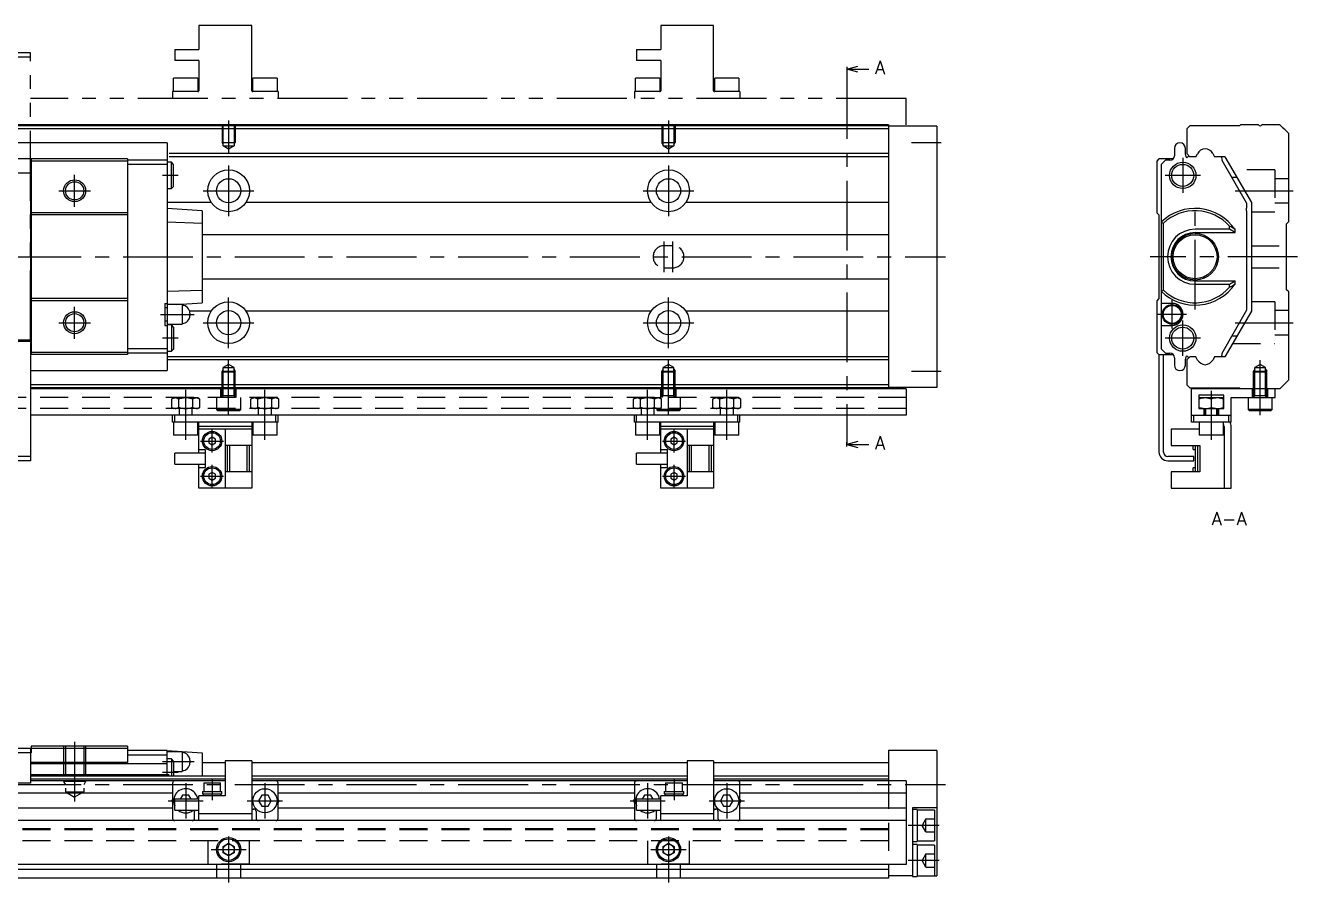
# Model space of a CAD drawing. Extents: x -2 to 544, y -8 to 204.
# Drawn here: x 255.2 to 544.4, y 9 to 203.9 of the extents above; entities that cross this region are included whole.
import ezdxf

# ---------------------------------------------------------------- set-up
doc = ezdxf.new("R2010")
doc.units = 0
doc.header["$LTSCALE"] = 0.5
for name, pattern in [('CENTER', [50.8, 31.75, -6.35, 6.35, -6.35]), ('DASHED', [19.05, 12.7, -6.35]), ('PHANTOM', [63.5, 31.75, -6.35, 6.35, -6.35, 6.35, -6.35])]:
    doc.linetypes.add(name, pattern=pattern)
for name, color, linetype in [('MSM_CENTER', 1, 'CENTER'), ('MSM_CONTINUOUS', 7, 'CONTINUOUS'), ('MSM_DASHED', 4, 'DASHED'), ('MSM_IMAGINARY', 6, 'PHANTOM'), ('MSM_NARROW', 5, 'CONTINUOUS'), ('MSM_PART_NUMBER', 7, 'CONTINUOUS')]:
    doc.layers.add(name, color=color, linetype=linetype)
doc.styles.get("Standard").update_dxf_attribs({"font": 'txt.shx', "height": 3, "bigfont": 'bigfont.shx'})

msp = doc.modelspace()

# ---------------------------------------------------------------- linework, layer by layer
at = {"layer": 'MSM_CENTER'}
for p, q in [((441.92, 193.98), (441.92, 108.62)), ((301.4, 182.3), (301.4, 174.79)), ((401.4, 182.3), (401.4, 174.79)), ((456.65, 177.3), (463.4, 177.3)), ((518.3, 173.8), (518.3, 165.8)), ((301.4, 172.05), (301.4, 160.55)), ((401.4, 172.05), (401.4, 160.55)), ((266.4, 162.67), (266.4, 169.92)), ((289.9, 169.8), (286.4, 169.8)), ((522.3, 169.8), (514.3, 169.8)), ((262.77, 166.3), (270.02, 166.3)), ((295.65, 166.3), (307.15, 166.3)), ((395.65, 166.3), (407.15, 166.3)), ((530.22, 166.3), (543.4, 166.3)), ((521.1, 139.3), (521.1, 163.3)), ((400.4, 147.8), (400.4, 154.8)), ((402.4, 147.8), (402.4, 154.8)), ((-2, 151.3), (464.4, 151.3)), ((544.4, 151.3), (510.9, 151.3)), ((301.4, 130.55), (301.4, 142.05)), ((401.4, 130.55), (401.4, 142.05)), ((266.4, 132.67), (266.4, 139.92)), ((515.9, 134.95), (515.9, 141.45)), ((262.77, 136.3), (270.02, 136.3)), ((285.9, 138.2), (293.6, 138.2)), ((295.65, 136.3), (307.15, 136.3)), ((395.65, 136.3), (407.15, 136.3)), ((519.15, 138.2), (512.65, 138.2)), ((518.3, 128.8), (518.3, 136.8)), ((530.22, 136.3), (543.4, 136.3)), ((289.9, 132.8), (286.4, 132.8)), ((522.3, 132.8), (514.3, 132.8)), ((301.4, 115.25), (301.4, 127.81)), ((401.4, 115.25), (401.4, 127.81)), ((535.9, 115.25), (535.9, 127.81)), ((456.65, 125.3), (463.4, 125.3)), ((291.65, 109.7), (291.65, 121.05)), ((309.65, 109.7), (309.65, 121.05)), ((396.65, 109.7), (396.65, 121.05)), ((414.65, 109.7), (414.65, 121.05)), ((524.8, 109.7), (524.8, 120.8)), ((297.65, 106.77), (297.65, 112.02)), ((402.65, 106.77), (402.65, 112.02)), ((295.02, 109.4), (300.27, 109.4)), ((400.02, 109.4), (405.27, 109.4)), ((295.02, 101.4), (300.27, 101.4)), ((297.65, 98.77), (297.65, 104.02)), ((400.02, 101.4), (405.27, 101.4)), ((402.65, 98.77), (402.65, 104.02)), ((266.4, 41), (266.4, 27.41)), ((286.4, 36.5), (293.6, 36.5)), ((286.4, 34.1), (289.9, 34.1)), ((297.65, 32.7), (297.65, 27.7)), ((402.65, 32.7), (402.65, 27.7)), ((-2, 31.3), (464.4, 31.3)), ((291.65, 31.6), (291.65, 23.6)), ((309.65, 31.6), (309.65, 23.6)), ((396.65, 31.6), (396.65, 23.6)), ((414.65, 31.6), (414.65, 23.6)), ((287.65, 27.6), (295.65, 27.6)), ((305.65, 27.6), (313.65, 27.6)), ((392.65, 27.6), (400.65, 27.6)), ((410.65, 27.6), (418.65, 27.6)), ((462.9, 22), (455.9, 22)), ((301.4, 19.5), (301.4, 9)), ((401.4, 19.5), (401.4, 9)), ((297.4, 16.5), (305.4, 16.5)), ((397.4, 16.5), (405.4, 16.5)), ((462.9, 14), (455.9, 14))]:
    msp.add_line(p, q, dxfattribs=at)
at = {"layer": 'MSM_CONTINUOUS'}
for p, q in [((441.92, 193.98), (444.42, 194.65)), ((441.92, 194.48), (441.92, 193.48)), ((444.42, 193.31), (441.92, 193.98)), ((441.92, 193.98), (446.92, 193.98)), ((451.4, 181.3), (151.4, 181.3)), ((451.4, 181.1), (151.4, 181.1)), ((451.4, 180.4), (151.4, 180.4)), ((451.4, 181.3), (451.4, 121.3)), ((462.4, 181), (451.4, 181)), ((462.4, 181), (462.4, 121.6)), ((519.9, 181.1), (519.2, 180.4)), ((519.2, 180.4), (519.2, 174.75)), ((531.2, 181.1), (519.9, 181.1)), ((531.4, 181.3), (531.2, 181.1)), ((535.5, 181.3), (531.4, 181.3)), ((540.4, 181.3), (536.3, 181.3)), ((542.4, 179.3), (540.4, 181.3)), ((542.4, 159.3), (542.4, 179.3)), ((287.4, 177.2), (215.4, 177.2)), ((287.4, 177.2), (287.4, 125.4)), ((278.4, 173.55), (224.4, 173.55)), ((256.5, 173.55), (256.5, 129.05)), ((278.4, 173.55), (278.4, 129.05)), ((451.4, 174.75), (287.9, 174.75)), ((451.4, 174.05), (287.9, 174.05)), ((512.9, 173.55), (512.4, 173.05)), ((516.11, 173.55), (512.9, 173.55)), ((516.4, 175.95), (516.4, 174.25)), ((518.9, 174.55), (518.9, 175.95)), ((519.2, 174.75), (519.9, 174.05)), ((519.85, 174.1), (519.7, 174.1)), ((521.25, 174.05), (519.9, 174.05)), ((521.25, 174.05), (521.62, 174.7)), ((525.12, 174.8), (525.55, 174.05)), ((527.9, 174.05), (525.55, 174.05)), ((527.24, 173.2), (527.24, 173.6)), ((527.9, 174.05), (533.9, 163.66)), ((278.4, 173.05), (256.5, 173.05)), ((287.4, 173.25), (278.4, 173.25)), ((287.4, 172.25), (278.4, 172.25)), ((288.4, 172.8), (287.4, 172.8)), ((288.9, 172.3), (288.4, 172.8)), ((288.4, 166.8), (288.4, 172.8)), ((288.9, 167.3), (288.9, 172.3)), ((512.4, 173.05), (512.4, 161.3)), ((514.4, 173.25), (513.4, 172.25)), ((513.4, 172.25), (513.4, 130.35)), ((515.4, 173.25), (514.4, 173.25)), ((532.9, 163.39), (527.24, 173.2)), ((256.4, 170.3), (246.4, 170.3)), ((256.4, 170.3), (256.4, 104.92)), ((530.64, 169.3), (529.49, 169.3)), ((287.4, 166.8), (288.4, 166.8)), ((288.4, 166.8), (288.9, 167.3)), ((297.45, 163.66), (287.4, 163.66)), ((295.4, 161.77), (287.4, 162.3)), ((397.45, 163.66), (305.35, 163.66)), ((451.4, 163.66), (405.35, 163.66)), ((532.9, 162.45), (532.9, 163.39)), ((533.9, 163.66), (533.9, 138.94)), ((278.4, 161.3), (256.5, 161.3)), ((278.4, 160.8), (256.5, 160.8)), ((295.4, 158.9), (287.4, 159.16)), ((295.4, 161.77), (295.4, 140.83)), ((512.4, 161.3), (512.9, 160.8)), ((512.9, 160.8), (512.9, 141.8)), ((513.9, 158.9), (513.4, 159.16)), ((532.9, 139.21), (532.9, 161.65)), ((541.9, 158.8), (542.4, 159.3)), ((451.4, 156.3), (295.4, 156.3)), ((513.9, 143.7), (513.9, 158.9)), ((528.95, 157.56), (521.1, 157.56)), ((521.1, 156.8), (530.2, 156.8)), ((528.95, 157.56), (528.95, 158.23)), ((530.2, 156.8), (528.95, 157.56)), ((530.2, 156.8), (530.2, 157.48)), ((541.9, 143.8), (541.9, 158.8)), ((295.4, 146.3), (451.4, 146.3)), ((521.1, 145.8), (530.2, 145.8)), ((521.1, 145.04), (528.95, 145.04)), ((528.95, 145.04), (530.2, 145.8)), ((528.95, 144.37), (528.95, 145.04)), ((530.2, 145.12), (530.2, 145.8)), ((278.4, 141.8), (256.5, 141.8)), ((287.4, 143.44), (295.4, 143.7)), ((512.9, 141.8), (512.4, 141.3)), ((513.4, 143.44), (513.9, 143.7)), ((542.4, 143.3), (541.9, 143.8)), ((542.4, 123.3), (542.4, 143.3)), ((278.4, 141.3), (256.5, 141.3)), ((286.9, 140.7), (286.9, 135.7)), ((286.9, 140.7), (287.4, 140.7)), ((287.4, 139.7), (286.9, 139.7)), ((290.85, 140.45), (287.4, 140.45)), ((289.66, 140.45), (295.4, 140.83)), ((290.85, 140.45), (290.85, 135.95)), ((297.45, 138.94), (292.54, 138.94)), ((397.45, 138.94), (305.35, 138.94)), ((451.4, 138.94), (405.35, 138.94)), ((512.4, 141.3), (512.4, 129.55)), ((515.9, 140.7), (513.4, 140.7)), ((527.24, 129.4), (532.9, 139.21)), ((533.9, 138.94), (527.9, 128.55)), ((286.9, 136.7), (287.4, 136.7)), ((287.4, 135.95), (290.85, 135.95)), ((292.6, 138.5), (292.6, 137.9)), ((286.9, 135.7), (287.4, 135.7)), ((288.4, 135.8), (287.4, 135.8)), ((288.4, 135.8), (288.4, 129.8)), ((288.9, 135.3), (288.4, 135.8)), ((288.9, 135.3), (288.9, 130.3)), ((513.4, 135.7), (515.9, 135.7)), ((529.49, 133.3), (530.64, 133.3)), ((287.4, 130.35), (278.4, 130.35)), ((288.4, 129.8), (288.9, 130.3)), ((513.4, 130.35), (514.4, 129.35)), ((278.4, 129.05), (256.4, 129.05)), ((278.4, 129.55), (256.5, 129.55)), ((287.4, 129.35), (278.4, 129.35)), ((287.4, 129.8), (288.4, 129.8)), ((451.4, 128.55), (287.4, 128.55)), ((451.4, 127.85), (287.4, 127.85)), ((512.4, 129.55), (512.9, 129.05)), ((512.9, 129.05), (516.11, 129.05)), ((512.9, 129.05), (512.9, 106.9)), ((513.9, 106.9), (513.9, 129.05)), ((514.4, 129.35), (515.4, 129.35)), ((516.4, 128.35), (516.4, 126.65)), ((518.9, 126.65), (518.9, 128.05)), ((519.9, 128.55), (519.2, 127.85)), ((519.2, 127.85), (519.2, 122.2)), ((519.7, 128.5), (519.85, 128.5)), ((521.25, 128.55), (519.9, 128.55)), ((521.68, 127.8), (521.25, 128.55)), ((525.55, 128.55), (525.18, 127.9)), ((527.9, 128.55), (525.55, 128.55)), ((527.24, 129), (527.24, 129.4)), ((256.4, 125.4), (287.4, 125.4)), ((451.4, 122.2), (256.4, 122.2)), ((451.4, 121.5), (256.4, 121.5)), ((462.4, 121.6), (451.4, 121.6)), ((519.2, 122.2), (519.9, 121.5)), ((519.9, 121.5), (531.2, 121.5)), ((531.2, 121.5), (531.4, 121.3)), ((540.4, 121.3), (542.4, 123.3)), ((455.4, 121.3), (256.4, 121.3)), ((455.4, 121.3), (455.4, 115.3)), ((540.4, 121.3), (520.3, 121.3)), ((520.3, 113.7), (520.3, 121.3)), ((527.65, 119.8), (521.95, 119.8)), ((521.95, 119.8), (521.95, 116.8)), ((527.55, 119.2), (522.05, 119.2)), ((522.05, 116.8), (522.05, 119.2)), ((524.8, 118.95), (523.42, 119.2)), ((524.8, 117.05), (524.8, 118.95)), ((527.55, 118.95), (526.17, 119.2)), ((527.55, 116.8), (527.55, 119.2)), ((527.65, 116.8), (527.65, 119.8)), ((529.3, 119.3), (539.3, 119.3)), ((529.3, 113.7), (529.3, 119.3)), ((533.15, 119.3), (533.15, 116.6)), ((538.65, 116.6), (538.65, 119.3)), ((539.3, 119.3), (539.3, 121.3)), ((521.95, 116.8), (527.65, 116.8)), ((522.05, 117.05), (523.42, 116.8)), ((523.1, 116.8), (523.1, 115.3)), ((523.3, 116.8), (523.3, 115.3)), ((524.8, 117.05), (526.17, 116.8)), ((526.3, 115.3), (526.3, 116.8)), ((526.5, 115.3), (526.5, 116.8)), ((533.15, 116.6), (533.45, 116.3)), ((538.65, 116.6), (533.15, 116.6)), ((538.35, 116.3), (533.45, 116.3)), ((538.35, 116.3), (538.65, 116.6)), ((455.4, 115.3), (256.4, 115.3)), ((288.65, 113.7), (288.65, 115.3)), ((312.65, 113.7), (288.65, 113.7)), ((288.9, 113.7), (288.9, 110.7)), ((289.15, 113.7), (289.15, 115.3)), ((294.4, 110.7), (294.4, 113.7)), ((294.65, 106.65), (294.65, 113.57)), ((306.65, 113.57), (306.65, 98.7)), ((306.9, 113.7), (306.9, 110.7)), ((312.15, 113.7), (312.15, 115.3)), ((312.4, 110.7), (312.4, 113.7)), ((312.65, 113.7), (312.65, 115.3)), ((393.65, 113.7), (393.65, 115.3)), ((417.65, 113.7), (393.65, 113.7)), ((393.9, 113.7), (393.9, 110.7)), ((394.15, 113.7), (394.15, 115.3)), ((399.4, 110.7), (399.4, 113.7)), ((399.65, 106.65), (399.65, 113.57)), ((411.65, 113.57), (411.65, 98.7)), ((411.9, 113.7), (411.9, 110.7)), ((417.15, 113.7), (417.15, 115.3)), ((417.4, 110.7), (417.4, 113.7)), ((417.65, 113.7), (417.65, 115.3)), ((520.3, 115.3), (529.3, 115.3)), ((529.3, 113.7), (520.3, 113.7)), ((520.8, 113.7), (520.8, 115.3)), ((522.05, 113.7), (522.05, 110.7)), ((527.55, 110.7), (527.55, 113.7)), ((528.8, 113.7), (528.8, 115.3)), ((294.4, 110.7), (288.9, 110.7)), ((306.65, 112.7), (294.65, 112.7)), ((306.65, 112.1), (294.65, 112.1)), ((297.65, 110.27), (296.9, 109.83)), ((298.4, 109.83), (297.65, 110.27)), ((300.65, 112.1), (300.65, 98.7)), ((312.4, 110.7), (306.9, 110.7)), ((399.4, 110.7), (393.9, 110.7)), ((411.65, 112.7), (399.65, 112.7)), ((411.65, 112.1), (399.65, 112.1)), ((402.65, 110.27), (401.9, 109.83)), ((403.4, 109.83), (402.65, 110.27)), ((405.65, 112.1), (405.65, 98.7)), ((417.4, 110.7), (411.9, 110.7)), ((515.7, 112.1), (515.7, 108.4)), ((522.05, 112.1), (515.7, 112.1)), ((527.55, 110.7), (522.05, 110.7)), ((527.7, 112.1), (527.55, 112.1)), ((527.7, 112.7), (527.7, 98.7)), ((529.3, 98.7), (529.3, 112.7)), ((296.15, 107.4), (294.65, 107.4)), ((296.15, 103.4), (296.15, 107.4)), ((296.9, 109.83), (296.9, 108.97)), ((296.9, 108.97), (297.65, 108.53)), ((297.65, 108.53), (298.4, 108.97)), ((298.4, 108.97), (298.4, 109.83)), ((306.65, 108.4), (300.65, 108.4)), ((301.15, 102.4), (301.15, 108.4)), ((301.65, 102.4), (301.65, 108.4)), ((305.65, 102.4), (305.65, 108.4)), ((306.15, 102.4), (306.15, 108.4)), ((401.15, 107.4), (399.65, 107.4)), ((401.15, 103.4), (401.15, 107.4)), ((401.9, 109.83), (401.9, 108.97)), ((401.9, 108.97), (402.65, 108.53)), ((402.65, 108.53), (403.4, 108.97)), ((403.4, 108.97), (403.4, 109.83)), ((411.65, 108.4), (405.65, 108.4)), ((406.15, 102.4), (406.15, 108.4)), ((406.65, 102.4), (406.65, 108.4)), ((410.65, 102.4), (410.65, 108.4)), ((411.15, 102.4), (411.15, 108.4)), ((444.42, 109.29), (441.92, 108.62)), ((441.92, 108.12), (441.92, 109.12)), ((441.92, 108.62), (444.42, 107.95)), ((441.92, 108.62), (446.92, 108.62)), ((515.7, 108.4), (522.2, 108.4)), ((520.7, 107.5), (520.7, 108.4)), ((520.7, 107.5), (521.2, 107.5)), ((521.2, 102.4), (521.2, 108.4)), ((521.7, 102.4), (521.7, 108.4)), ((522.2, 108.4), (522.2, 102.4)), ((256.4, 104.9), (246.4, 104.9)), ((296.15, 106.65), (289.15, 106.65)), ((289.15, 104.15), (289.15, 106.65)), ((289.15, 104.15), (296.15, 104.15)), ((294.65, 98.7), (294.65, 104.15)), ((401.15, 106.65), (394.15, 106.65)), ((394.15, 104.15), (394.15, 106.65)), ((394.15, 104.15), (401.15, 104.15)), ((399.65, 98.7), (399.65, 104.15)), ((520.8, 105.9), (514.9, 105.9)), ((514.9, 104.9), (520.8, 104.9)), ((520.8, 104.9), (520.8, 105.9)), ((294.65, 103.4), (296.15, 103.4)), ((297.65, 102.27), (296.9, 101.83)), ((296.9, 101.83), (296.9, 100.97)), ((298.4, 101.83), (297.65, 102.27)), ((298.4, 100.97), (298.4, 101.83)), ((306.65, 102.4), (300.65, 102.4)), ((399.65, 103.4), (401.15, 103.4)), ((402.65, 102.27), (401.9, 101.83)), ((401.9, 101.83), (401.9, 100.97)), ((403.4, 101.83), (402.65, 102.27)), ((403.4, 100.97), (403.4, 101.83)), ((411.65, 102.4), (405.65, 102.4)), ((515.7, 102.4), (515.7, 98.7)), ((522.2, 102.4), (515.7, 102.4)), ((521.2, 103.3), (520.7, 103.3)), ((520.7, 102.4), (520.7, 103.3)), ((306.65, 98.7), (294.65, 98.7)), ((296.9, 100.97), (297.65, 100.53)), ((297.65, 100.53), (298.4, 100.97)), ((411.65, 98.7), (399.65, 98.7)), ((401.9, 100.97), (402.65, 100.53)), ((402.65, 100.53), (403.4, 100.97)), ((515.7, 98.7), (529.3, 98.7)), ((256.4, 39.5), (246.4, 39.5)), ((256.4, 39.5), (256.4, 31.6)), ((256.5, 38.5), (256.4, 38.5)), ((278.4, 40), (256.5, 40)), ((256.5, 40), (256.5, 38.5)), ((278.4, 39.5), (256.5, 39.5)), ((278.4, 40), (278.4, 36.29)), ((287.4, 39), (278.4, 39)), ((287.4, 38), (278.4, 38)), ((287.4, 39), (295.4, 38.5)), ((287.4, 33.2), (287.4, 39)), ((290.85, 38.75), (287.4, 38.75)), ((290.85, 38.75), (290.85, 34.25)), ((295.4, 38.5), (295.4, 33.2)), ((462.4, 39), (451.4, 39)), ((451.4, 39), (451.4, 32.1)), ((462.4, 39), (462.4, 10.5)), ((278.4, 36.29), (256.4, 36.29)), ((287.4, 36), (256.4, 36)), ((288.4, 37.1), (287.4, 37.1)), ((288.9, 36.6), (288.4, 37.1)), ((288.4, 37.1), (288.4, 33.2)), ((288.9, 36.6), (288.9, 33.2)), ((292.6, 36.8), (292.6, 36.2)), ((295.4, 36.3), (300.65, 36.3)), ((306.65, 36.7), (300.65, 36.7)), ((300.65, 36.7), (300.65, 28.7)), ((306.65, 36.7), (306.65, 23.1)), ((306.65, 36.3), (405.65, 36.3)), ((411.65, 36.7), (405.65, 36.7)), ((405.65, 36.7), (405.65, 28.7)), ((411.65, 36.7), (411.65, 23.1)), ((411.65, 36.3), (451.4, 36.3)), ((287.9, 33.5), (256.4, 33.5)), ((287.4, 33.5), (256.4, 33.5)), ((300.65, 33.2), (256.4, 33.2)), ((300.65, 32.5), (256.4, 32.5)), ((300.65, 32.1), (256.4, 32.1)), ((288.9, 34.25), (290.85, 34.25)), ((405.65, 33.2), (306.65, 33.2)), ((405.65, 32.5), (306.65, 32.5)), ((405.65, 32.1), (306.65, 32.1)), ((451.4, 33.2), (411.65, 33.2)), ((451.4, 32.5), (411.65, 32.5)), ((455.4, 32.1), (411.65, 32.1)), ((455.4, 32.1), (455.4, 13.1)), ((288.65, 29.3), (207.65, 29.3)), ((256.4, 31.6), (246.4, 31.6)), ((288.65, 31.6), (288.65, 23.6)), ((295.45, 29.7), (295.45, 29.2)), ((295.45, 29.7), (299.85, 29.7)), ((295.45, 29.2), (299.85, 29.2)), ((295.65, 29.2), (295.65, 28.7)), ((295.75, 31.7), (295.75, 29.7)), ((295.75, 31.7), (299.55, 31.7)), ((299.55, 29.7), (299.55, 31.7)), ((299.65, 28.7), (299.65, 29.2)), ((299.85, 29.2), (299.85, 29.7)), ((312.65, 23.6), (312.65, 31.6)), ((393.65, 29.3), (312.65, 29.3)), ((393.65, 31.6), (393.65, 23.6)), ((400.45, 29.7), (400.45, 29.2)), ((400.45, 29.7), (404.85, 29.7)), ((400.45, 29.2), (404.85, 29.2)), ((400.65, 29.2), (400.65, 28.7)), ((400.75, 31.7), (400.75, 29.7)), ((400.75, 31.7), (404.55, 31.7)), ((404.55, 29.7), (404.55, 31.7)), ((404.65, 28.7), (404.65, 29.2)), ((404.85, 29.2), (404.85, 29.7)), ((417.65, 23.6), (417.65, 31.6)), ((455.4, 29.3), (417.65, 29.3)), ((288.47, 27.6), (288.65, 27.9)), ((288.65, 27.3), (288.47, 27.6)), ((294.65, 27.95), (289.15, 27.95)), ((289.15, 25.45), (289.15, 27.95)), ((290.93, 28.85), (290.41, 27.95)), ((292.37, 28.85), (290.93, 28.85)), ((292.89, 27.95), (292.37, 28.85)), ((300.65, 28.7), (294.65, 28.7)), ((294.65, 23.1), (294.65, 28.7)), ((308.93, 28.85), (308.21, 27.6)), ((308.21, 27.6), (308.93, 26.35)), ((310.37, 28.85), (308.93, 28.85)), ((308.93, 26.35), (310.37, 26.35)), ((311.09, 27.6), (310.37, 28.85)), ((310.37, 26.35), (311.09, 27.6)), ((312.83, 27.6), (312.61, 27.22)), ((312.65, 27.9), (312.83, 27.6)), ((393.47, 27.6), (393.65, 27.9)), ((393.65, 27.3), (393.47, 27.6)), ((399.65, 27.95), (394.15, 27.95)), ((394.15, 25.45), (394.15, 27.95)), ((395.93, 28.85), (395.41, 27.95)), ((397.37, 28.85), (395.93, 28.85)), ((397.89, 27.95), (397.37, 28.85)), ((405.65, 28.7), (399.65, 28.7)), ((399.65, 23.1), (399.65, 28.7)), ((413.93, 28.85), (413.21, 27.6)), ((413.21, 27.6), (413.93, 26.35)), ((415.37, 28.85), (413.93, 28.85)), ((413.93, 26.35), (415.37, 26.35)), ((416.09, 27.6), (415.37, 28.85)), ((415.37, 26.35), (416.09, 27.6)), ((417.83, 27.6), (417.61, 27.22)), ((417.65, 27.9), (417.83, 27.6)), ((288.65, 25.9), (207.65, 25.9)), ((289.15, 25.45), (294.65, 25.45)), ((293.65, 23.6), (293.65, 25.2)), ((294.65, 24.7), (306.65, 24.7)), ((306.65, 25.7), (307.15, 25.7)), ((307.65, 25.2), (307.65, 23.6)), ((393.65, 25.9), (312.65, 25.9)), ((394.15, 25.45), (399.65, 25.45)), ((398.65, 23.6), (398.65, 25.2)), ((399.65, 24.7), (411.65, 24.7)), ((411.65, 25.7), (412.15, 25.7)), ((412.65, 25.2), (412.65, 23.6)), ((455.4, 25.9), (417.65, 25.9)), ((462.4, 26), (456.9, 26)), ((456.9, 26), (456.9, 10.35)), ((457.9, 25.65), (456.9, 25.65)), ((457.9, 25.65), (457.9, 18.35)), ((461.9, 25.5), (457.9, 25.5)), ((461.9, 25.5), (461.9, 18.5)), ((455.4, 23.1), (147.4, 23.1)), ((300.15, 17.22), (301.4, 17.94)), ((301.4, 17.94), (302.65, 17.22)), ((400.15, 17.22), (401.4, 17.94)), ((401.4, 17.94), (402.65, 17.22)), ((456.9, 18.35), (457.9, 18.35)), ((457.9, 17.65), (456.9, 17.65)), ((457.9, 18.5), (461.9, 18.5)), ((457.9, 17.65), (457.9, 10.35)), ((461.9, 17.5), (457.9, 17.5)), ((461.9, 17.5), (461.9, 10.5)), ((300.15, 15.78), (300.15, 17.22)), ((301.4, 15.06), (300.15, 15.78)), ((302.65, 15.78), (301.4, 15.06)), ((302.65, 17.22), (302.65, 15.78)), ((400.15, 15.78), (400.15, 17.22)), ((401.4, 15.06), (400.15, 15.78)), ((402.65, 15.78), (401.4, 15.06)), ((402.65, 17.22), (402.65, 15.78)), ((455.4, 13.1), (147.4, 13.1)), ((451.4, 12), (151.4, 12)), ((451.4, 13.1), (451.4, 10)), ((451.4, 10), (151.4, 10)), ((456.9, 10.5), (451.4, 10.5)), ((456.9, 10.35), (457.9, 10.35)), ((457.9, 10.5), (462.4, 10.5))]:
    msp.add_line(p, q, dxfattribs=at)
for centre, radius in [((301.4, 166.3), 4.75), ((401.4, 166.3), 4.75), ((518.3, 169.8), 3), ((518.3, 169.8), 2.5), ((266.4, 166.3), 2.07), ((301.4, 166.3), 2.75), ((401.4, 166.3), 2.75), ((521.1, 151.3), 5.3), ((521.1, 151.3), 5), ((301.4, 136.3), 4.75), ((301.4, 136.3), 2.75), ((401.4, 136.3), 4.75), ((401.4, 136.3), 2.75), ((515.9, 138.2), 2.25), ((515.9, 138.2), 2.05), ((266.4, 136.3), 2.07), ((518.3, 132.8), 3), ((518.3, 132.8), 2.5), ((297.65, 109.4), 2.2), ((297.65, 109.4), 1.9), ((402.65, 109.4), 2.2), ((402.65, 109.4), 1.9), ((297.65, 101.4), 2.2), ((297.65, 101.4), 1.9), ((402.65, 101.4), 2.2), ((402.65, 101.4), 1.9), ((309.65, 27.6), 2.75), ((414.65, 27.6), 2.75), ((301.4, 16.5), 2.75), ((301.4, 16.5), 2.45), ((301.4, 16.5), 1.25), ((401.4, 16.5), 2.75), ((401.4, 16.5), 2.45), ((401.4, 16.5), 1.25)]:
    msp.add_circle(centre, radius, dxfattribs=at)
for centre, radius, start, end in [((535.9, 181.6), 0.5, 216.8699, 323.1301), ((539.9, 179), 2, 36.8699, 53.1301), ((517.65, 175.95), 1.25, 0, 180), ((515.4, 174.25), 1, 270, 0), ((519.9, 174.55), 1, 180, 228.766), ((519.7, 173.6), 0.5, 90, 156.6746), ((523.55, 173.65), 2.2, 93.981, 151.4552), ((523.25, 173.65), 2.2, 31.4553, 86.019), ((526.74, 173.6), 0.5, 0, 64.1915), ((521.1, 151.3), 11, 34.1804, 134.427), ((533.2, 162.05), 0.5, 126.8699, 233.1301), ((521.1, 151.3), 10.47, 41.4448, 133.4287), ((521.1, 151.3), 6.26, 90, 270), ((521.1, 151.3), 5.5, 90, 270), ((525.05, 150.3), 8.84, 54.3755, 63.8517), ((521.1, 151.3), 11, 225.573, 325.8196), ((525.05, 152.3), 8.83, 296.1475, 305.6253), ((521.1, 151.3), 10.47, 226.5713, 318.5552), ((290.85, 138.5), 1.75, 0, 90), ((515.9, 138.2), 2.5, 270, 90), ((290.85, 137.9), 1.75, 270, 0), ((515.4, 128.35), 1, 0, 90), ((519.9, 128.05), 1, 131.234, 180), ((519.7, 129), 0.5, 203.3254, 270), ((523.55, 128.95), 2.2, 211.4553, 266.019), ((523.25, 128.95), 2.2, 273.981, 331.4552), ((526.74, 129), 0.5, 295.8754, 0), ((517.65, 126.65), 1.25, 180, 0), ((539.9, 123.6), 2, 306.8699, 323.1301), ((523.61, 114.17), 5.03, 92.1474, 108.1088), ((526.42, 113.83), 5.37, 92.6597, 107.5964), ((523.26, 121.72), 4.93, 271.9773, 288.2788), ((526.09, 121.27), 4.47, 271.1335, 289.1226), ((294.43, 113.22), 0.474, 75.8416, 93.5777), ((294.54, 113.57), 0.114, 359.2421, 85.1843), ((306.76, 113.57), 0.114, 128.9711, 180.0605), ((306.87, 113.29), 0.411, 86.4451, 116.3724), ((399.43, 113.22), 0.474, 75.8416, 93.5777), ((399.54, 113.57), 0.114, 359.2421, 85.1843), ((411.76, 113.57), 0.114, 128.9711, 180.0605), ((411.87, 113.29), 0.411, 86.4451, 116.3724), ((526.7, 112.7), 1, 0, 31.7883), ((526.7, 112.7), 2.6, 0, 22.6199), ((514.9, 106.9), 2, 180, 270), ((514.9, 106.9), 1, 180, 270), ((290.85, 36.8), 1.75, 0, 90), ((290.85, 36.2), 1.75, 270, 0), ((289.15, 31.6), 0.5, 90, 180), ((312.15, 31.6), 0.5, 0, 90), ((394.15, 31.6), 0.5, 90, 180), ((417.15, 31.6), 0.5, 0, 90), ((291.65, 27.6), 2.75, 7.312, 204.62), ((396.65, 27.6), 2.75, 7.312, 204.62), ((289.15, 23.6), 0.5, 180, 270), ((291.65, 27.6), 2.75, 231.4273, 308.5727), ((293.15, 23.6), 0.5, 270, 0), ((294.15, 25.2), 0.5, 150, 180), ((294.22, 25.21), 0.429, 358.6925, 34.0177), ((307.15, 25.2), 0.501, 90.0618, 179.9383), ((307.15, 25.2), 0.5, 0, 90), ((308.15, 23.6), 0.5, 180, 270), ((312.15, 23.6), 0.5, 270, 360), ((394.15, 23.6), 0.5, 180, 270), ((396.65, 27.6), 2.75, 231.4273, 308.5727), ((398.15, 23.6), 0.5, 270, 0), ((399.15, 25.2), 0.5, 150, 180), ((399.22, 25.21), 0.429, 358.6925, 34.0177), ((412.15, 25.2), 0.501, 90.0618, 179.9383), ((412.15, 25.2), 0.5, 0, 90), ((413.15, 23.6), 0.5, 180, 270), ((417.15, 23.6), 0.5, 270, 360)]:
    msp.add_arc(centre, radius, start, end, dxfattribs=at)
at = {"layer": 'MSM_DASHED'}
for p, q in [((299.9, 181.3), (299.9, 177.3)), ((300.17, 176.5), (300.17, 181.3)), ((302.63, 181.3), (302.63, 176.5)), ((302.9, 181.3), (302.9, 177.3)), ((399.9, 181.3), (399.9, 177.3)), ((400.17, 176.5), (400.17, 181.3)), ((402.63, 181.3), (402.63, 176.5)), ((402.9, 181.3), (402.9, 177.3)), ((300.17, 176.83), (299.9, 177.3)), ((299.9, 177.3), (302.9, 177.3)), ((300.17, 176.5), (302.63, 176.5)), ((301.4, 175.79), (300.17, 176.5)), ((302.63, 176.5), (301.4, 175.79)), ((302.63, 176.83), (302.9, 177.3)), ((400.17, 176.83), (399.9, 177.3)), ((399.9, 177.3), (402.9, 177.3)), ((400.17, 176.5), (402.63, 176.5)), ((401.4, 175.79), (400.17, 176.5)), ((402.63, 176.5), (401.4, 175.79)), ((402.63, 176.83), (402.9, 177.3)), ((539.2, 171.05), (529.63, 171.05)), ((539.2, 171.05), (539.2, 161.55)), ((542.4, 169.05), (539.2, 169.05)), ((539.2, 163.55), (542.4, 163.55)), ((533.9, 161.55), (539.2, 161.55)), ((402.4, 153.8), (400.4, 153.8)), ((533.9, 153.8), (541.9, 153.8)), ((400.4, 148.8), (402.4, 148.8)), ((533.9, 148.8), (541.9, 148.8)), ((539.2, 141.05), (533.9, 141.05)), ((539.2, 141.05), (539.2, 131.55)), ((542.4, 139.05), (539.2, 139.05)), ((539.2, 133.55), (542.4, 133.55)), ((529.63, 131.55), (539.2, 131.55)), ((300.17, 125.77), (299.9, 125.3)), ((299.9, 125.3), (302.9, 125.3)), ((299.9, 125.03), (300.17, 125.3)), ((299.9, 119.3), (299.9, 125.3)), ((302.9, 125.03), (299.9, 125.03)), ((301.4, 126.81), (300.17, 126.1)), ((300.17, 126.1), (302.63, 126.1)), ((300.17, 119.77), (300.17, 126.1)), ((302.63, 126.1), (301.4, 126.81)), ((302.63, 119.77), (302.63, 126.1)), ((302.63, 125.77), (302.9, 125.3)), ((302.9, 125.03), (302.63, 125.3)), ((302.9, 119.3), (302.9, 125.3)), ((400.17, 125.77), (399.9, 125.3)), ((399.9, 125.3), (402.9, 125.3)), ((399.9, 125.03), (400.17, 125.3)), ((399.9, 119.3), (399.9, 125.3)), ((402.9, 125.03), (399.9, 125.03)), ((401.4, 126.81), (400.17, 126.1)), ((400.17, 126.1), (402.63, 126.1)), ((400.17, 119.77), (400.17, 126.1)), ((402.63, 126.1), (401.4, 126.81)), ((402.63, 119.77), (402.63, 126.1)), ((402.63, 125.77), (402.9, 125.3)), ((402.9, 125.03), (402.63, 125.3)), ((402.9, 119.3), (402.9, 125.3)), ((534.67, 125.77), (534.4, 125.3)), ((534.4, 119.3), (534.4, 125.3)), ((534.4, 125.3), (537.4, 125.3)), ((534.4, 125.03), (534.67, 125.3)), ((537.4, 125.03), (534.4, 125.03)), ((535.9, 126.81), (534.67, 126.1)), ((534.67, 119.77), (534.67, 126.1)), ((534.67, 126.1), (537.13, 126.1)), ((537.13, 126.1), (535.9, 126.81)), ((537.13, 119.77), (537.13, 126.1)), ((537.13, 125.77), (537.4, 125.3)), ((537.4, 125.03), (537.13, 125.3)), ((537.4, 119.3), (537.4, 125.3)), ((455.4, 119.3), (147.4, 119.3)), ((288.9, 119.2), (288.47, 118.95)), ((288.47, 117.05), (288.47, 118.95)), ((294.4, 119.2), (288.9, 119.2)), ((290.06, 118.95), (289.27, 119.2)), ((290.06, 117.05), (290.06, 118.95)), ((293.24, 117.05), (293.24, 118.95)), ((294.83, 118.95), (294.03, 119.2)), ((294.83, 118.95), (294.4, 119.2)), ((294.83, 117.05), (294.83, 118.95)), ((298.65, 119.3), (298.65, 116.6)), ((299.65, 119.3), (299.65, 121.3)), ((299.9, 119.3), (300.17, 119.77)), ((299.9, 119.77), (302.9, 119.77)), ((302.9, 119.3), (302.63, 119.77)), ((303.15, 119.3), (303.15, 121.3)), ((304.15, 116.6), (304.15, 119.3)), ((306.9, 119.2), (306.47, 118.95)), ((306.47, 117.05), (306.47, 118.95)), ((312.4, 119.2), (306.9, 119.2)), ((308.06, 118.95), (307.27, 119.2)), ((308.06, 117.05), (308.06, 118.95)), ((311.24, 117.05), (311.24, 118.95)), ((312.83, 118.95), (312.03, 119.2)), ((312.83, 118.95), (312.4, 119.2)), ((312.83, 117.05), (312.83, 118.95)), ((393.9, 119.2), (393.47, 118.95)), ((393.47, 117.05), (393.47, 118.95)), ((399.4, 119.2), (393.9, 119.2)), ((395.06, 118.95), (394.27, 119.2)), ((395.06, 117.05), (395.06, 118.95)), ((398.24, 117.05), (398.24, 118.95)), ((399.83, 118.95), (399.03, 119.2)), ((399.83, 118.95), (399.4, 119.2)), ((399.65, 119.3), (399.65, 121.3)), ((399.83, 117.05), (399.83, 118.95)), ((399.9, 119.3), (400.17, 119.77)), ((399.9, 119.77), (402.9, 119.77)), ((402.9, 119.3), (402.63, 119.77)), ((403.15, 119.3), (403.15, 121.3)), ((404.15, 116.6), (404.15, 119.3)), ((411.9, 119.2), (411.47, 118.95)), ((411.47, 117.05), (411.47, 118.95)), ((417.4, 119.2), (411.9, 119.2)), ((413.06, 118.95), (412.27, 119.2)), ((413.06, 117.05), (413.06, 118.95)), ((416.24, 117.05), (416.24, 118.95)), ((417.83, 118.95), (417.03, 119.2)), ((417.83, 118.95), (417.4, 119.2)), ((417.83, 117.05), (417.83, 118.95)), ((534.15, 119.3), (534.15, 121.3)), ((534.4, 119.77), (537.4, 119.77)), ((534.4, 119.3), (534.67, 119.77)), ((537.4, 119.3), (537.13, 119.77)), ((537.65, 119.3), (537.65, 121.3)), ((455.4, 116.8), (147.4, 116.8)), ((288.47, 117.05), (288.9, 116.8)), ((288.47, 117.05), (289.27, 116.8)), ((294.4, 116.8), (288.9, 116.8)), ((290.15, 116.8), (290.15, 115.3)), ((293.15, 115.3), (293.15, 116.8)), ((293.24, 117.05), (294.03, 116.8)), ((294.4, 116.8), (294.83, 117.05)), ((298.65, 116.6), (298.95, 116.3)), ((304.15, 116.6), (298.65, 116.6)), ((303.85, 116.3), (298.95, 116.3)), ((303.85, 116.3), (304.15, 116.6)), ((306.47, 117.05), (306.9, 116.8)), ((306.47, 117.05), (307.27, 116.8)), ((312.4, 116.8), (306.9, 116.8)), ((308.15, 116.8), (308.15, 115.3)), ((311.15, 115.3), (311.15, 116.8)), ((311.24, 117.05), (312.03, 116.8)), ((312.4, 116.8), (312.83, 117.05)), ((393.47, 117.05), (393.9, 116.8)), ((393.47, 117.05), (394.27, 116.8)), ((399.4, 116.8), (393.9, 116.8)), ((395.15, 116.8), (395.15, 115.3)), ((398.15, 115.3), (398.15, 116.8)), ((398.24, 117.05), (399.03, 116.8)), ((398.65, 116.6), (398.95, 116.3)), ((404.15, 116.6), (398.65, 116.6)), ((403.85, 116.3), (398.95, 116.3)), ((399.4, 116.8), (399.83, 117.05)), ((403.85, 116.3), (404.15, 116.6)), ((411.47, 117.05), (411.9, 116.8)), ((411.47, 117.05), (412.27, 116.8)), ((417.4, 116.8), (411.9, 116.8)), ((413.15, 116.8), (413.15, 115.3)), ((416.15, 115.3), (416.15, 116.8)), ((416.24, 117.05), (417.03, 116.8)), ((417.4, 116.8), (417.83, 117.05)), ((256.4, 105.9), (246.4, 105.9)), ((256.4, 38.5), (246.4, 38.5)), ((263.9, 40), (263.9, 32)), ((264.33, 40), (264.33, 29.6)), ((268.47, 40), (268.47, 29.6)), ((268.9, 40), (268.9, 32)), ((268.9, 32), (263.9, 32)), ((263.9, 32), (264.33, 31.25)), ((268.9, 32), (268.47, 31.25)), ((451.4, 32.1), (451.4, 14.64)), ((264.33, 29.6), (268.47, 29.6)), ((264.33, 29.6), (266.4, 28.41)), ((268.47, 29.6), (266.4, 28.41)), ((459.9, 23.5), (459.03, 22)), ((459.9, 20.5), (459.9, 23.5)), ((459.9, 23.5), (461.9, 23.5)), ((451.4, 21.2), (151.4, 21.2)), ((451.4, 21), (151.4, 21)), ((459.9, 20.5), (459.03, 22)), ((459.9, 20.5), (461.9, 20.5)), ((451.4, 18.5), (151.4, 18.5)), ((296.65, 18.5), (296.65, 13.2)), ((306.15, 13.2), (306.15, 18.5)), ((396.65, 18.5), (396.65, 13.2)), ((406.15, 13.2), (406.15, 18.5)), ((459.9, 15.5), (459.03, 14)), ((459.9, 12.5), (459.9, 15.5)), ((459.9, 15.5), (461.9, 15.5)), ((306.15, 13.2), (296.65, 13.2)), ((298.65, 13.2), (298.65, 10)), ((304.15, 10), (304.15, 13.2)), ((406.15, 13.2), (396.65, 13.2)), ((398.65, 13.2), (398.65, 10)), ((404.15, 10), (404.15, 13.2)), ((459.9, 12.5), (459.03, 14)), ((459.9, 12.5), (461.9, 12.5))]:
    msp.add_line(p, q, dxfattribs=at)
for centre, radius, start, end in [((400.4, 151.3), 2.5, 90, 270), ((402.4, 151.3), 2.5, 270, 90), ((289.45, 117.22), 1.99, 95.1303, 119.2549), ((291.65, 113.95), 5.25, 72.4118, 107.5882), ((294.14, 117.44), 1.76, 93.5736, 120.811), ((307.45, 117.22), 1.99, 95.1303, 119.2549), ((309.65, 113.95), 5.25, 72.4118, 107.5882), ((312.14, 117.44), 1.76, 93.5736, 120.811), ((394.45, 117.22), 1.99, 95.1303, 119.2549), ((396.65, 113.95), 5.25, 72.4118, 107.5882), ((399.14, 117.44), 1.76, 93.5736, 120.811), ((412.45, 117.22), 1.99, 95.1303, 119.2549), ((414.65, 113.95), 5.25, 72.4118, 107.5882), ((417.14, 117.44), 1.76, 93.5736, 120.811), ((289.11, 118.73), 1.94, 274.8328, 299.563), ((291.65, 122.05), 5.25, 252.4121, 287.5879), ((293.76, 119.08), 2.3, 276.7715, 297.6243), ((307.11, 118.73), 1.94, 274.8328, 299.563), ((309.65, 122.05), 5.25, 252.4121, 287.5879), ((311.76, 119.08), 2.3, 276.7715, 297.6243), ((394.11, 118.73), 1.94, 274.8328, 299.563), ((396.65, 122.05), 5.25, 252.4121, 287.5879), ((398.76, 119.08), 2.3, 276.7715, 297.6243), ((412.11, 118.73), 1.94, 274.8328, 299.563), ((414.65, 122.05), 5.25, 252.4121, 287.5879), ((416.76, 119.08), 2.3, 276.7715, 297.6243)]:
    msp.add_arc(centre, radius, start, end, dxfattribs=at)
at = {"layer": 'MSM_IMAGINARY'}
for p, q in [((294.65, 203.9), (294.65, 198.45)), ((306.65, 203.9), (294.65, 203.9)), ((306.65, 189.03), (306.65, 203.9)), ((399.65, 203.9), (399.65, 198.45)), ((411.65, 203.9), (399.65, 203.9)), ((411.65, 189.03), (411.65, 203.9)), ((256.4, 197.7), (246.4, 197.7)), ((256.4, 196.7), (246.4, 196.7)), ((256.4, 132.3), (256.4, 197.68)), ((289.15, 198.45), (289.15, 195.95)), ((289.15, 198.45), (294.65, 198.45)), ((394.15, 198.45), (394.15, 195.95)), ((394.15, 198.45), (399.65, 198.45)), ((294.65, 195.95), (289.15, 195.95)), ((294.65, 195.95), (294.65, 189.03)), ((399.65, 195.95), (394.15, 195.95)), ((399.65, 195.95), (399.65, 189.03)), ((288.9, 188.9), (288.9, 191.9)), ((294.4, 191.9), (288.9, 191.9)), ((294.4, 191.9), (294.4, 188.9)), ((312.4, 191.9), (306.9, 191.9)), ((306.9, 188.9), (306.9, 191.9)), ((312.4, 191.9), (312.4, 188.9)), ((393.9, 188.9), (393.9, 191.9)), ((399.4, 191.9), (393.9, 191.9)), ((399.4, 191.9), (399.4, 188.9)), ((417.4, 191.9), (411.9, 191.9)), ((411.9, 188.9), (411.9, 191.9)), ((417.4, 191.9), (417.4, 188.9)), ((288.65, 188.9), (288.65, 187.3)), ((294.4, 188.9), (288.65, 188.9)), ((312.65, 188.9), (306.9, 188.9)), ((312.65, 188.9), (312.65, 187.3)), ((393.65, 188.9), (393.65, 187.3)), ((399.4, 188.9), (393.65, 188.9)), ((417.65, 188.9), (411.9, 188.9)), ((417.65, 188.9), (417.65, 187.3)), ((455.4, 187.3), (256.4, 187.3)), ((455.4, 181.3), (455.4, 187.3)), ((256.4, 132.3), (246.4, 132.3)), ((256.4, 132), (246.4, 132))]:
    msp.add_line(p, q, dxfattribs=at)
for centre, radius, start, end in [((294.43, 189.38), 0.474, 266.4223, 284.1584), ((294.54, 189.03), 0.114, 274.8157, 0.7579), ((306.76, 189.03), 0.114, 179.9395, 231.0289), ((306.87, 189.31), 0.411, 243.6276, 273.5549), ((399.43, 189.38), 0.474, 266.4223, 284.1584), ((399.54, 189.03), 0.114, 274.8157, 0.7579), ((411.76, 189.03), 0.114, 179.9395, 231.0289), ((411.87, 189.31), 0.411, 243.6276, 273.5549)]:
    msp.add_arc(centre, radius, start, end, dxfattribs=at)
at = {"layer": 'MSM_NARROW'}
for p, q in [((523.57, 115.3), (523.57, 116.8)), ((526.03, 115.3), (526.03, 116.8))]:
    msp.add_line(p, q, dxfattribs=at)
for centre in [(266.4, 166.3), (266.4, 136.3)]:
    msp.add_circle(centre, 2.5, dxfattribs=at)

# ---------------------------------------------------------------- texts
at = {"layer": 'MSM_PART_NUMBER'}
for s, p in [('A', (448.34, 192.85)), ('A', (448.34, 107.49)), ('A-A', (524.86, 90.23))]:
    msp.add_text(s, height=3, dxfattribs=at).set_placement(p)

doc.saveas('drawing.dxf')
